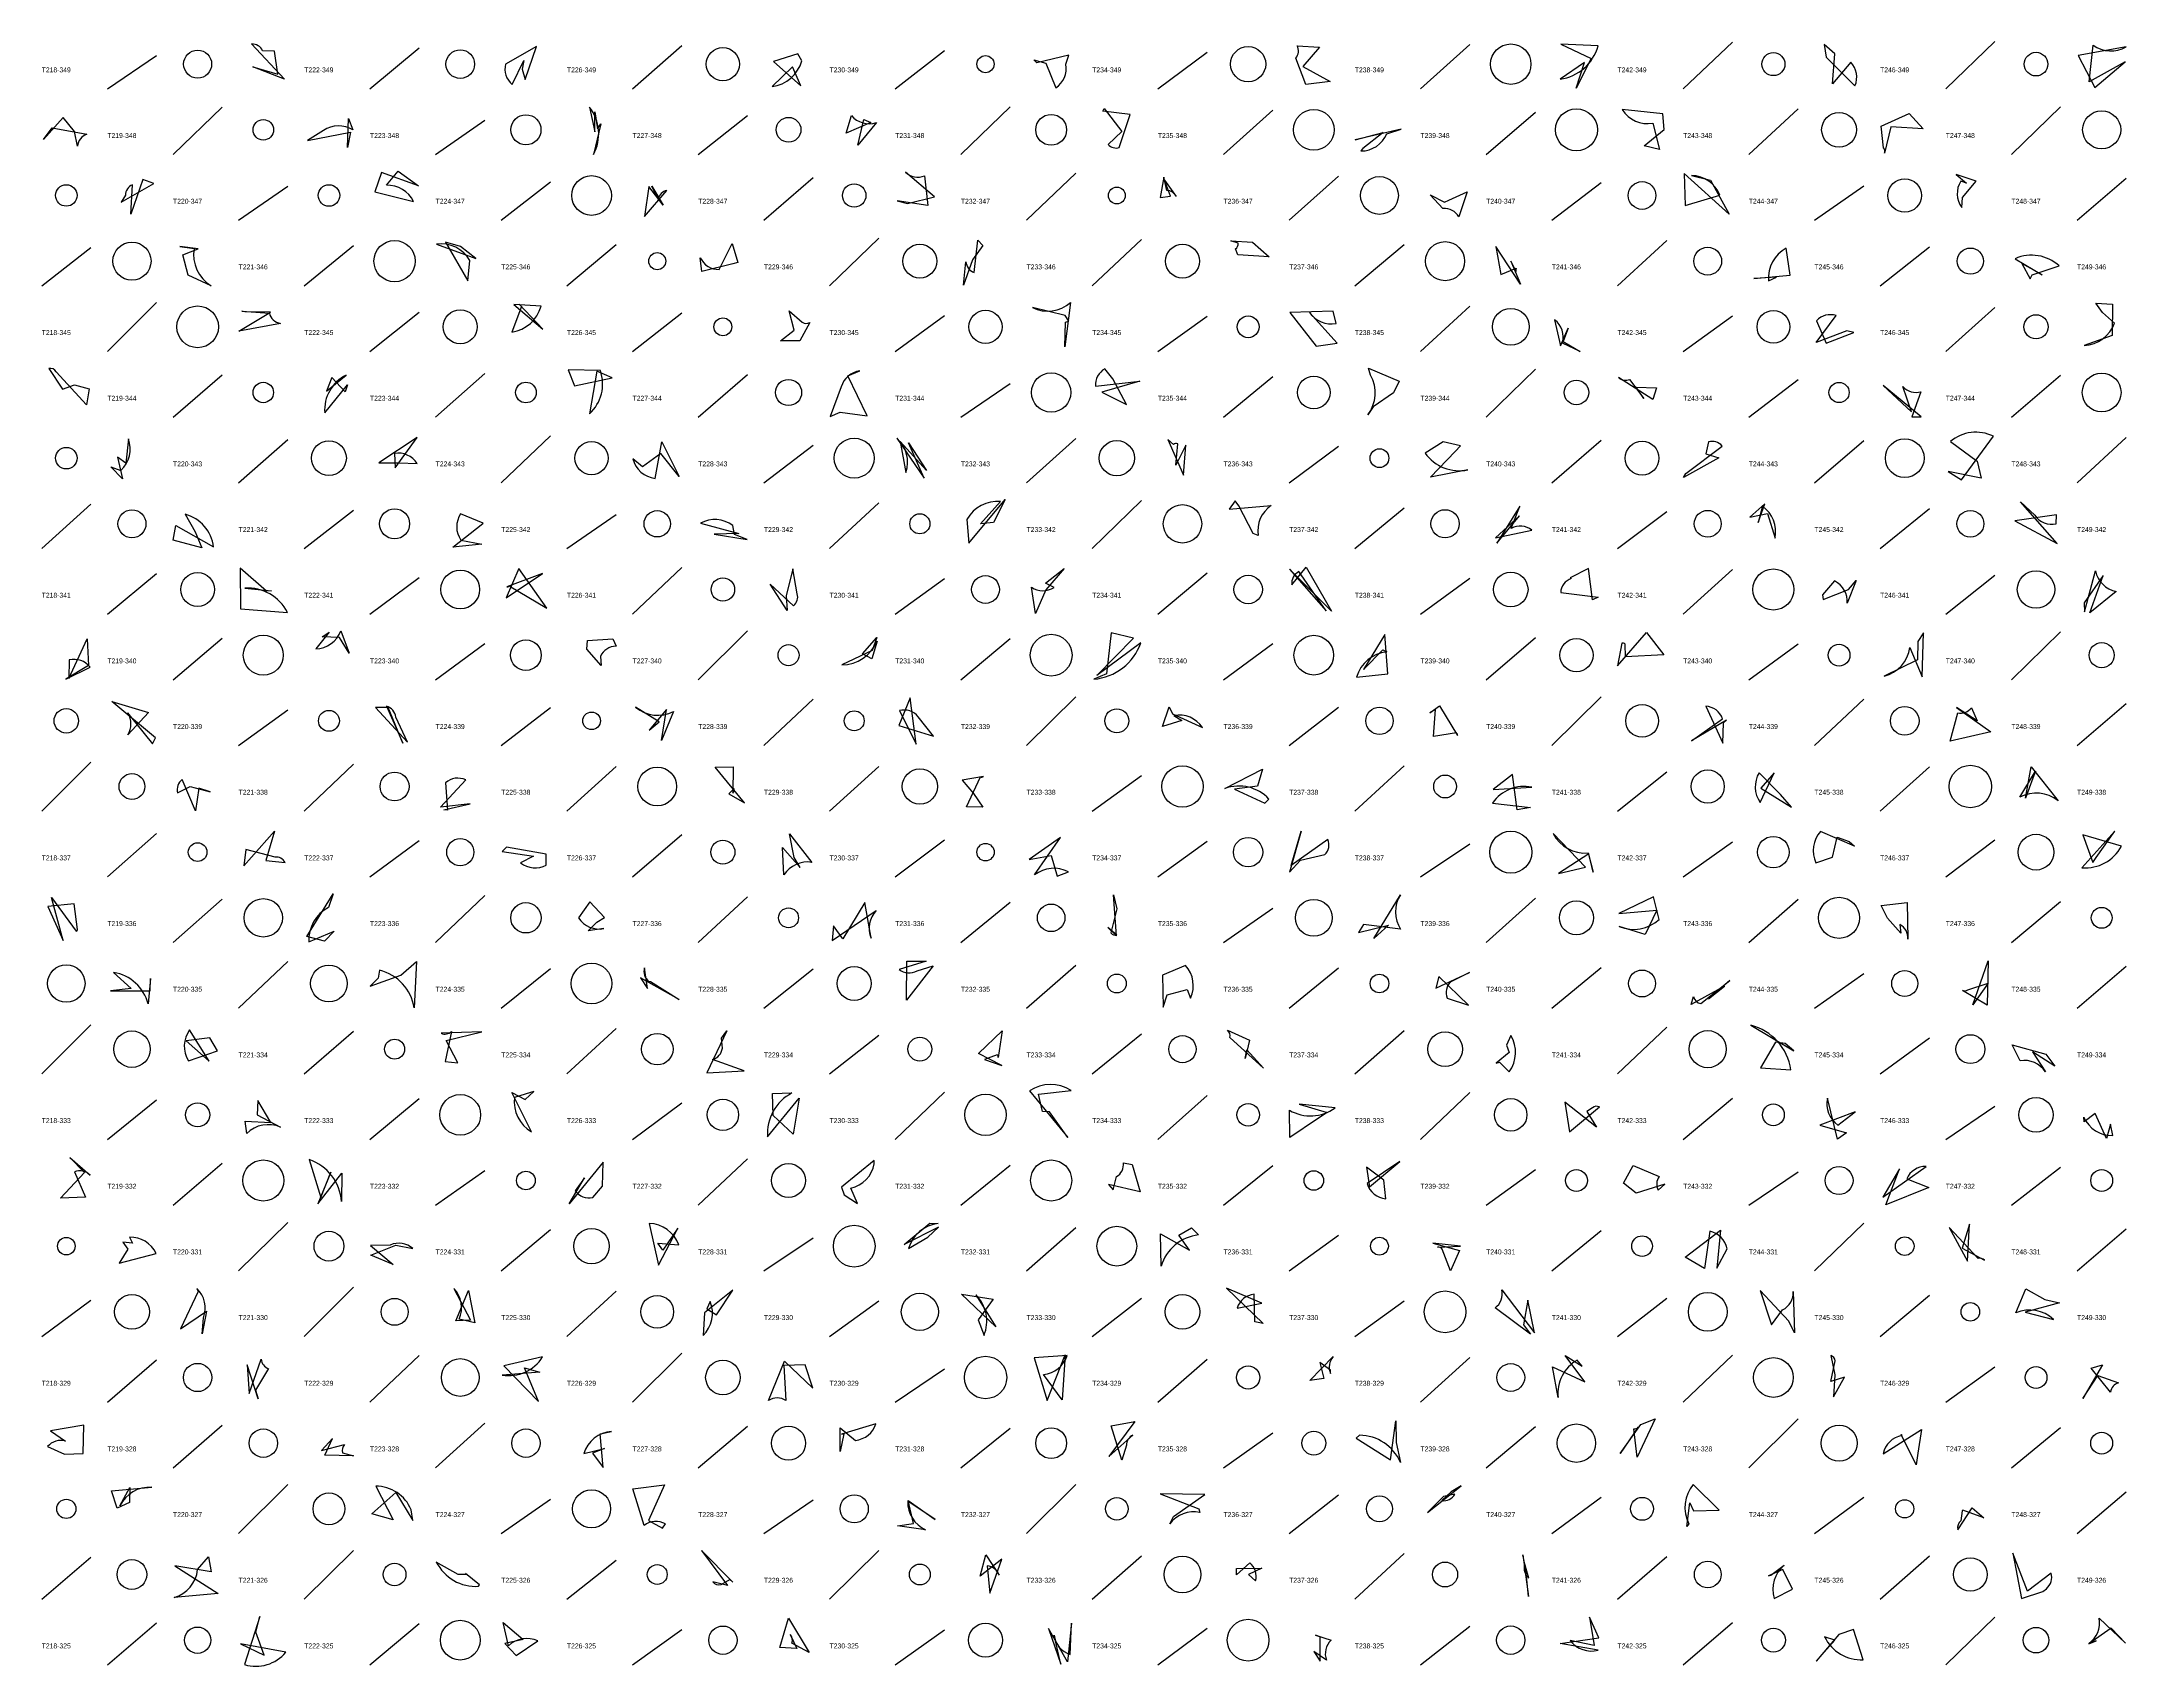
# Model space of a CAD drawing. Header units: millimetres. Extents: x -1 to 9990, y 0 to 15990.
# Drawn here: x 8720 to 9990, y 12999 to 13989 of the extents above; entities that cross this region are included whole.
import ezdxf

# ---------------------------------------------------------------- set-up
doc = ezdxf.new("R2010")
doc.units = ezdxf.units.MM
doc.layers.add('TEXT', color=3, linetype='Continuous')
doc.layers.add('WALL', color=1, linetype='Continuous')

msp = doc.modelspace()

# ---------------------------------------------------------------- linework, layer by layer
for points in [[(8863.9, 13968.8), (8861.8, 13983), (8854.6, 13983.2, 0.3), (8847.9, 13987.3), (8867.9, 13965.9), (8848.7, 13973.3)], [(9014.5, 13965.7), (9021.5, 13985.7), (9002.6, 13975, 0.3), (9006.7, 13962.7), (9013.8, 13977.3), (9012.8, 13971.9)], [(9505, 13964.5), (9490.2, 13962.7), (9484.1, 13978.7, 0.3), (9484.9, 13986.2), (9498.5, 13985.3), (9488.3, 13973.6)], [(9654.9, 13960.3), (9659.9, 13976), (9645, 13965.8, 0.3), (9668.2, 13986.1), (9645.5, 13987.2), (9664, 13978.5)], [(9805.9, 13987), (9807.1, 13979.2), (9824.7, 13961.8, 0.3), (9822.1, 13976.2), (9811, 13963.1), (9812.5, 13981.3)], [(9989.3, 13976.5), (9967.3, 13964.3), (9969.8, 13986.6, 0.3), (9989.9, 13985.5), (9960.6, 13980.3), (9970.8, 13960.7)], [(9182.4, 13961.7), (9177.4, 13973.4), (9165, 13961.3, 0.3), (9183.1, 13977.1), (9180.7, 13981.2), (9165.8, 13976.6)], [(9324.4, 13977.7), (9331.8, 13975.6), (9337.8, 13960.6, 0.3), (9344, 13974.9), (9345.8, 13980.5), (9326.3, 13975.8)], [(9058.6, 13935.7), (9060.7, 13938.6), (9056.1, 13920, 0.3), (9053.8, 13948.7), (9057, 13933.7), (9057, 13945.9)], [(9367.2, 13948), (9378.1, 13933.9), (9369.7, 13926.1, 0.3), (9376.5, 13924.2), (9383.2, 13944.4), (9366.4, 13946.4)], [(9708.4, 13935.1), (9707.7, 13944.8), (9682.9, 13947.3, 0.3), (9701.5, 13939), (9705.6, 13923.1), (9696.2, 13925.2)], [(9866.3, 13935.7), (9846.6, 13936.8), (9842.7, 13920.8, 0.3), (9842.1, 13924), (9840.7, 13937.2), (9857.7, 13945)], [(8721.1, 13929.2), (8726.4, 13936.3), (8747.5, 13932.3, 0.3), (8741.8, 13925.1), (8739.9, 13933.9), (8733, 13942.5)], [(8906.4, 13924.3), (8907, 13941.9), (8909.6, 13934.9, 0.3), (8891.7, 13934.6), (8882, 13928.4), (8908.2, 13933.6)], [(9225.1, 13939.5), (9210.2, 13932.9), (9213.3, 13943.7, 0.3), (9228.5, 13939.4), (9217.3, 13925.6), (9220.9, 13941.3)], [(9537.3, 13933.3), (9524.9, 13923.7), (9523.7, 13922.1, 0.3), (9539.5, 13932.5), (9548.2, 13935.3), (9520.3, 13929)], [(8927, 13908.9), (8922.9, 13897.2), (8946.5, 13891.3, 0.3), (8930, 13901.2), (8937.1, 13909.8), (8949.5, 13900.9)], [(9247.4, 13890.1), (9263.9, 13894.2), (9246.2, 13909.3, 0.3), (9257.9, 13907), (9259.9, 13888.8), (9241.1, 13891.8)], [(9720.6, 13908.4), (9721.2, 13889), (9742.4, 13895.2, 0.3), (9725.2, 13907.2), (9736.6, 13904.4), (9748, 13883.6)], [(9886.4, 13907.8), (9892.7, 13902.5), (9889.1, 13903.7, 0.3), (9889.7, 13887.7), (9890.3, 13893.8), (9898.5, 13903.7)], [(8781.6, 13904.7), (8774.3, 13883.6), (8775.3, 13901.5, 0.3), (8771, 13895.2), (8768.5, 13890.9), (8788.4, 13902.3)], [(9089.9, 13900.5), (9087.2, 13882.3), (9100.8, 13898.1, 0.3), (9095.6, 13892.8), (9091.7, 13900.7), (9098.7, 13889.2)], [(9407.6, 13894.5), (9404.1, 13904.4), (9411.2, 13894.3, 0.3), (9405.4, 13898), (9403.7, 13906.2), (9401.5, 13893.7)], [(9577.2, 13892.2), (9588.5, 13897.3), (9583.4, 13882, 0.3), (9573.7, 13887), (9565.8, 13895.3), (9574.7, 13891)], [(8815.3, 13862.5), (8804.2, 13864), (8812.8, 13862.7, 0.3), (8823.2, 13840), (8809.3, 13846.5), (8806, 13858.8)], [(8966, 13866.5), (8979.6, 13843.1), (8980.9, 13855.4, 0.3), (8960.6, 13865.4), (8984.5, 13856.7), (8975.1, 13864)], [(9141.1, 13853.4), (9122.1, 13848.6), (9121.2, 13857.1, 0.3), (9132.8, 13850), (9140.7, 13865.7), (9144.1, 13854.2)], [(9287.1, 13855.8), (9281.6, 13840.3), (9283.1, 13854.6, 0.3), (9288.1, 13848.1), (9290.4, 13867.7), (9293.4, 13864.6)], [(9467.9, 13857.6), (9448.8, 13858.8), (9447.3, 13862.5, 0.3), (9448.9, 13865.9), (9444.4, 13867.4), (9457.6, 13866.5)], [(9605.8, 13864), (9609, 13846.8), (9618.3, 13850.7, 0.3), (9618.3, 13848.7), (9615.1, 13854.9), (9620.9, 13840.9)], [(9763, 13844.4), (9785.2, 13846.5), (9782.8, 13862.9, 0.3), (9772.1, 13843.1), (9776.8, 13845.3), (9766.9, 13844.6)], [(9931.4, 13844.2), (9932.7, 13846.6), (9949, 13852.1, 0.3), (9922.3, 13856.5), (9938.8, 13846.6), (9926.3, 13853.5)], [(8843.7, 13824.1), (8841.9, 13824.6), (8858.7, 13823.3, 0.3), (8865.4, 13817.1), (8840.1, 13812.3), (8859.3, 13823.9)], [(9010.8, 13828.8), (9012.4, 13827.4), (9006.5, 13811.8, 0.3), (9024.2, 13827.5), (9007.7, 13828.6), (9025.3, 13813.6)], [(9178.5, 13813), (9175.4, 13824.7), (9183.4, 13817.9, 0.3), (9187.9, 13817.6), (9181.9, 13806.4), (9170.1, 13806.5)], [(9345.8, 13818.5), (9343.5, 13821.8), (9323.6, 13826.7, 0.3), (9346.8, 13829.8), (9343.3, 13802.8), (9343.7, 13817.9)], [(9496.4, 13803.3), (9509.3, 13805.1), (9492.4, 13823.8, 0.3), (9508.6, 13817.1), (9506.9, 13824.6), (9480.4, 13823.7)], [(9646.9, 13806), (9657.3, 13800), (9646.5, 13805.1, 0.3), (9641.7, 13819.3), (9645.2, 13803.5), (9650, 13814.2)], [(9819.7, 13812.6), (9801, 13805.5), (9813.3, 13821.8, 0.3), (9801.3, 13818.7), (9807.1, 13805), (9824.1, 13811.6)], [(9981.5, 13828.9), (9981.3, 13809.8), (9964.3, 13803.6, 0.3), (9982.9, 13817.3), (9975.5, 13823.7), (9971.4, 13829.5)], [(8748.9, 13777.3), (8747.3, 13767.4), (8728.9, 13787.6, 0.3), (8724.3, 13789.7), (8732.7, 13777.1), (8739.9, 13779.6)], [(8896.8, 13784.2), (8893.5, 13775.9), (8905.4, 13785.6, 0.3), (8892.4, 13762.6), (8906.4, 13779.6), (8904.8, 13775.5)], [(9067.6, 13784), (9058.2, 13788), (9053.7, 13762, 0.3), (9060.4, 13788.3), (9040.7, 13788.7), (9044.7, 13779.1)], [(9223, 13760.8), (9211.2, 13785.1), (9218.4, 13788.1, 0.3), (9207.1, 13778.4), (9200.3, 13760.4), (9206.5, 13763)], [(9380.9, 13767.7), (9372.6, 13783.3), (9367.7, 13789.4, 0.3), (9362.1, 13778.8), (9389, 13781.9), (9365.9, 13775.2)], [(9543.5, 13774.8), (9531.1, 13766.3), (9527.9, 13761.3, 0.3), (9529.6, 13785.6), (9528.4, 13789.8), (9547.1, 13781.8)], [(9703.7, 13777.8), (9701.6, 13770.7), (9680.6, 13784.1, 0.3), (9687.4, 13783), (9696.1, 13771.4), (9691.4, 13778.3)], [(9841.8, 13779.3), (9859.2, 13763.2), (9853.9, 13778.6, 0.3), (9864.9, 13775.5), (9859.3, 13760.2), (9865.1, 13760.2)], [(8769.2, 13722.4), (8762.2, 13729.7), (8768.3, 13727.5, 0.3), (8772.8, 13746.7), (8771.3, 13732), (8766.1, 13735.7)], [(8925.3, 13732.2), (8937.5, 13732.2), (8948.7, 13731.7, 0.3), (8934.9, 13737.9), (8935.3, 13729.2), (8948.7, 13747.6)], [(9097.2, 13737.9), (9086, 13729.8), (9080.1, 13734.6, 0.3), (9093.7, 13722.6), (9097.8, 13744.9), (9108.4, 13723.8)], [(9259, 13727.4), (9243.1, 13745.2), (9246.5, 13726.3, 0.3), (9241, 13747.1), (9257.7, 13722.9), (9248, 13744.4)], [(9417.1, 13743), (9411, 13730.7), (9412.1, 13743.8, 0.3), (9409.5, 13743.4), (9406, 13746.4), (9415.6, 13724.7)], [(9584.3, 13742.5), (9573.8, 13745), (9562.8, 13738.1, 0.3), (9588.9, 13727.9), (9566.1, 13723.5), (9581.1, 13739.1)], [(9720.2, 13723.2), (9721.7, 13725.7), (9743.7, 13742.4, 0.3), (9735.5, 13744.9), (9733.9, 13737.7), (9741.7, 13735.1)], [(9881.4, 13726.8), (9889.6, 13721.8), (9909, 13748.3, 0.3), (9882.8, 13745.1), (9899.1, 13733.1), (9901.6, 13722.8)], [(9299.9, 13695.9), (9292, 13694.9), (9304.2, 13708.5, 0.3), (9283.7, 13697.7), (9284.8, 13683.2), (9306.9, 13709.9)], [(9447, 13709.1), (9443.4, 13703.9), (9469.1, 13706.1, 0.3), (9461.2, 13687.9), (9458.1, 13689.1), (9449.3, 13705.9)], [(9620.4, 13699.8), (9605.6, 13686.5), (9627.9, 13691.1, 0.3), (9615.2, 13692.2), (9620.6, 13705.7), (9606.5, 13683.3)], [(9760.7, 13699), (9771.5, 13701.2), (9776, 13686.3, 0.3), (9768.3, 13705.7), (9765.8, 13695.8), (9769.7, 13707.1)], [(9947.8, 13683), (9925.5, 13708.3), (9934.2, 13700.2, 0.3), (9947.3, 13695), (9947.5, 13700.4), (9922, 13696.8)], [(8800.1, 13685.1), (8801.7, 13693.9), (8824.7, 13680.9, 0.3), (8807.4, 13700.9), (8813.4, 13690.2), (8817.5, 13680.4)], [(8988.8, 13695.2), (8989, 13695.3), (8975.2, 13701.1, 0.3), (8975.3, 13685.1), (8988.1, 13682.6), (8970.5, 13680.8)], [(9149.7, 13685.5), (9142.1, 13688.4), (9141.1, 13693.9, 0.3), (9121.3, 13695.3), (9144.8, 13689.2), (9129.7, 13688.7)], [(8840.9, 13667.9), (8841.2, 13643.3), (8869.7, 13641, 0.3), (8843.8, 13655.8), (8860.1, 13654.1), (8856.9, 13654)], [(9002.9, 13650), (9025.2, 13664.7), (9003.3, 13656.6, 0.3), (9004.7, 13657.2), (9027.8, 13643.7), (9010.7, 13667.8)], [(9174.2, 13642.3), (9163.8, 13658.3), (9178.1, 13645.1, 0.3), (9180.3, 13652.4), (9177.6, 13667.5), (9173.6, 13651.2)], [(9331.8, 13654.7), (9325.4, 13640.4), (9323, 13656.4, 0.3), (9336.8, 13656.2), (9331.6, 13658.9), (9342.9, 13667.7)], [(9480.1, 13667.4), (9502.6, 13641.9), (9485.8, 13665.9, 0.3), (9481.6, 13657.8), (9490.3, 13668.6), (9505.8, 13641.7)], [(9662.4, 13667.7), (9651.1, 13662.1), (9651.8, 13661.7, 0.3), (9645.4, 13653.1), (9668.3, 13650.4), (9664.8, 13648.8)], [(9964.4, 13646.8), (9964.5, 13641.3), (9971.2, 13666.3, 0.3), (9983.8, 13653.8), (9967.8, 13640.8), (9975.9, 13663.5)], [(9820.8, 13654.9), (9825.4, 13660.4), (9820, 13646.6, 0.3), (9812.3, 13660.2), (9804.9, 13651.7), (9805.4, 13648.9)], [(8890.9, 13626.2), (8895.1, 13629.1), (8887, 13618.8, 0.3), (8902.3, 13629.8), (8907.4, 13616.2), (8901.4, 13625.8)], [(9371.5, 13628.6), (9368.8, 13603.6), (9360.9, 13600.4, 0.3), (9389.6, 13622.6), (9362.8, 13602.7), (9385.1, 13625.4)], [(9525.3, 13606.2), (9537, 13618.3), (9539.5, 13617, 0.3), (9521, 13601.6), (9540.1, 13603.6), (9538.3, 13627.6)], [(9708.2, 13615.2), (9684.9, 13614), (9684.6, 13621.7, 0.3), (9682.7, 13622.3), (9680, 13608.5), (9697.7, 13628.9)], [(9863, 13623.4), (9862.8, 13612.1), (9842.5, 13602.3, 0.3), (9858.2, 13619.6), (9865.7, 13601.8), (9866.4, 13628.7)], [(8748.5, 13608.8), (8734.7, 13600.3), (8749.5, 13607.6, 0.3), (8736.8, 13612.1), (8736.6, 13600.7), (8747.7, 13624.9)], [(9052.5, 13623.9), (9067.9, 13625), (9069.9, 13620.4, 0.3), (9060.4, 13614.2), (9060.9, 13608.8), (9052.1, 13618.6)], [(9228.8, 13625.8), (9226, 13617.9), (9207.5, 13609.1, 0.3), (9229, 13623.5), (9225.8, 13612.7), (9220.1, 13615.9)], [(8762.7, 13586.8), (8785, 13580), (8772.4, 13566.4, 0.3), (8772.3, 13579.8), (8787.5, 13560.9), (8789.4, 13564.7)], [(8923.3, 13583.2), (8942.9, 13562.1), (8935.8, 13577.2, 0.3), (8930, 13584), (8940, 13561.4), (8931.1, 13583.2)], [(9090, 13569.3), (9096.2, 13574.3), (9081.8, 13583.3, 0.3), (9105, 13580.7), (9097.6, 13563), (9100.6, 13581.8)], [(9242.2, 13572.2), (9263.4, 13565.6), (9254, 13577.4, 0.3), (9242.5, 13581.2), (9252.8, 13560.7), (9249.1, 13589)], [(9406.9, 13583.6), (9408.9, 13579.2), (9427.2, 13570.9, 0.3), (9409.8, 13578.2), (9414.7, 13575.2), (9402.9, 13571.5)], [(9565.6, 13579.9), (9571.5, 13584.1), (9582.5, 13566, 0.3), (9581.9, 13567.7), (9567.9, 13565.5), (9569.1, 13581.8)], [(9746.4, 13575.5), (9725.2, 13562.8), (9744, 13576.3, 0.3), (9733.8, 13583.9), (9744.1, 13561.4), (9744.6, 13573.8)], [(9907.5, 13568.3), (9882.7, 13562.6), (9887.3, 13579.9, 0.3), (9895.6, 13582.9), (9899.2, 13575), (9886.5, 13583.2)], [(8815.7, 13534), (8813.7, 13520.1), (8805.6, 13539.3, 0.3), (8802.8, 13531.1), (8810.4, 13535), (8822.6, 13531.7)], [(8981.1, 13524.5), (8962.9, 13522.4), (8978.3, 13539, 0.3), (8966.1, 13537.3), (8967.3, 13520.5), (8964.9, 13520.8)], [(9130.2, 13546.7), (9141.3, 13547), (9141, 13531, 0.3), (9141.8, 13533.7), (9138.6, 13530.6), (9148.1, 13525)], [(9293.4, 13522.4), (9283.4, 13522.7), (9291.9, 13540.9, 0.3), (9293.7, 13541.1), (9280.7, 13538.9), (9287.6, 13530.8)], [(9446.7, 13533.3), (9465.1, 13524.8), (9467.7, 13527.3, 0.3), (9440.9, 13533.8), (9463.7, 13545.6), (9460.7, 13535.1)], [(9616, 13542.3), (9604.3, 13533.2), (9627.8, 13534.6, 0.3), (9603.9, 13524.9), (9627, 13522.2), (9618.8, 13520.7)], [(9786, 13522.4), (9779.4, 13530.2), (9766.3, 13543.4, 0.3), (9767, 13525.3), (9775.4, 13543.3), (9767.3, 13533.9)], [(9928.6, 13527.9), (9932, 13546.9), (9948.5, 13526.3, 0.3), (9925.1, 13528.4), (9934.6, 13544.4), (9933, 13540.1)], [(8861.9, 13507.7), (8856.6, 13489.9), (8868.3, 13488.8, 0.3), (8862.3, 13492), (8844.4, 13496.7), (8843.1, 13486.6)], [(9178.4, 13491.7), (9175.5, 13506.1), (9189.2, 13488.8, 0.3), (9172.2, 13481.1), (9171.4, 13497.8), (9182.1, 13485.7)], [(9334.9, 13492.9), (9338.6, 13480.4), (9345.5, 13483, 0.3), (9324.9, 13481.1), (9340.6, 13504), (9321.6, 13490.5)], [(9480.2, 13482.8), (9486.8, 13490.2), (9501.8, 13493.5, 0.3), (9503.6, 13502.8), (9481.2, 13486.9), (9487.3, 13507.8)], [(9644.1, 13481.9), (9660.5, 13485.9), (9640.8, 13506.3, 0.3), (9662.2, 13494.5), (9665.2, 13482.8), (9662.5, 13494)], [(9821.1, 13501.5), (9824.5, 13498.7), (9803.6, 13507.5, 0.3), (9800.9, 13488.6), (9811, 13491.9), (9813.9, 13504.2)], [(9971.7, 13491.7), (9983.1, 13507.7), (9963, 13485.5, 0.3), (9987, 13498.6), (9963.5, 13505.6), (9969.7, 13488.8)], [(9000.5, 13495.5), (9019.7, 13492.5), (9011.7, 13488.5, 0.3), (9027.4, 13487.1), (9027.4, 13493.8), (9003.2, 13498.1)], [(8733.1, 13441.1), (8725.9, 13467.3), (8741.1, 13446.9, 0.3), (8741.8, 13447.9), (8739.7, 13463.5), (8723.8, 13461.9)], [(8881.6, 13443.6), (8897.5, 13469.7), (8894.8, 13461.3, 0.3), (8882.8, 13440.3), (8898.1, 13446.8), (8892.2, 13440.7)], [(9062.8, 13455.3), (9053.9, 13464.7), (9047.1, 13454.9, 0.3), (9062.5, 13448.4), (9053, 13447), (9058.2, 13452.3)], [(9202.4, 13450.1), (9201.6, 13441.2), (9228.4, 13459.4, 0.3), (9225.3, 13442.6), (9221.4, 13464.3), (9208, 13442.3)], [(9373, 13469.1), (9375.1, 13460.4), (9371.4, 13445.9, 0.3), (9375, 13444.4), (9369.6, 13449.1), (9374.8, 13444)], [(9540.5, 13450.5), (9531.6, 13442.4), (9547.8, 13469, 0.3), (9547.9, 13448), (9525.2, 13451), (9522.3, 13446.1)], [(9703.9, 13459.7), (9696.8, 13444.8), (9681.1, 13449.8, 0.3), (9705.4, 13454), (9701.9, 13467.8), (9680.9, 13457.6)], [(9840.6, 13462.5), (9856.4, 13464.4), (9856.9, 13442.1, 0.3), (9852.1, 13450.9), (9852.7, 13445.6), (9844.5, 13454.8)], [(8938.8, 13420.1), (8948.4, 13428.3), (8946.9, 13400.2, 0.3), (8925.9, 13423.1), (8924.9, 13418.2), (8920.2, 13413.3)], [(9084.8, 13418.5), (9089.1, 13411.9), (9087.2, 13424.5, 0.3), (9089.9, 13416.3), (9090.8, 13416.3), (9108.4, 13405.3)], [(9247, 13428.7), (9258.9, 13428.5), (9242.3, 13423.5, 0.3), (9253.3, 13422.8), (9263.2, 13425.8), (9246.9, 13404.9)], [(9405.6, 13408.1), (9417.9, 13411.4), (9419.9, 13406.1, 0.3), (9416.9, 13426), (9402.9, 13420.1), (9403.3, 13400.6)], [(9905.8, 13428.8), (9905.2, 13401.7), (9890.2, 13410.8, 0.3), (9893.5, 13411.1), (9905.9, 13415.3), (9896.5, 13402.1)], [(8786, 13410.5), (8786.2, 13418.1), (8784.8, 13402.6, 0.3), (8763.8, 13421.7), (8774.6, 13412), (8762, 13410.5)], [(9569.3, 13412.1), (9589.9, 13421.6), (9578.4, 13416.1, 0.3), (9576.2, 13406.1), (9589.3, 13401.7), (9571.1, 13419.2)], [(9745.3, 13413.3), (9725, 13402.2), (9726.3, 13407, 0.3), (9730.7, 13402.8), (9748.4, 13416.9), (9735.4, 13405.7)], [(8808, 13380.1), (8822, 13367.7), (8810.1, 13386.8, 0.3), (8809.4, 13367.8), (8827.1, 13373.9), (8822.5, 13381.9)], [(9125.3, 13360.6), (9147.9, 13361.9), (9128.7, 13368.7, 0.3), (9134.7, 13375.6), (9134.2, 13381.7), (9137.4, 13386.2)], [(9290.8, 13372.4), (9305.2, 13386.1), (9302.7, 13370, 0.3), (9302.1, 13371.5), (9294.3, 13368.7), (9304.9, 13365)], [(9454.3, 13374.6), (9464.3, 13363.4), (9443.9, 13382.1, 0.3), (9442.5, 13386.5), (9455.9, 13380.5), (9453.2, 13369.4)], [(9776.3, 13379.2), (9767.1, 13363.7), (9785.6, 13362.5, 0.3), (9761.3, 13389.6), (9787.5, 13374), (9782.2, 13378.5)], [(8966.5, 13380.3), (8988.2, 13385.5), (8963.3, 13384.7, 0.3), (8969.6, 13385.7), (8965.8, 13367.4), (8973.5, 13366.7)], [(9606.1, 13366.5), (9608.2, 13367.1), (9614.1, 13361.1, 0.3), (9615, 13383.4), (9612.3, 13377.4), (9614, 13372.9)], [(9946.5, 13364.6), (9932.9, 13373.3), (9940.7, 13361.2, 0.3), (9925.4, 13367.9), (9920.5, 13377.7), (9940.9, 13372)], [(9019.9, 13349.3), (9017.8, 13348.7), (9008, 13345.6, 0.3), (9018.4, 13324.6), (9006.4, 13348.6), (9014.6, 13344.4)], [(9165.7, 13334.6), (9165.2, 13348), (9177.1, 13348.3, 0.3), (9162.2, 13321.6), (9181.4, 13345.1), (9177.9, 13323.3)], [(9329.8, 13337), (9327.3, 13347.5), (9347.1, 13349.8, 0.3), (9321.8, 13349.6), (9345.1, 13321.1), (9334, 13336.9)], [(8851.7, 13343.7), (8851.2, 13334.9), (8865.5, 13327.5, 0.3), (8844.9, 13323.7), (8843.9, 13331.2), (8859.5, 13330.3)], [(9497.3, 13332.6), (9480.3, 13321.1), (9480.2, 13337.8, 0.3), (9508, 13339.3), (9486, 13341.5), (9503.2, 13336.4)], [(9647.9, 13342.7), (9650.8, 13324.7), (9669, 13339.8, 0.3), (9664.8, 13339.3), (9661.3, 13337.1), (9667.3, 13327.5)], [(9819.5, 13324), (9814, 13320.2), (9807.9, 13345.1, 0.3), (9814.3, 13328.8), (9824.8, 13336.8), (9803.2, 13328.8)], [(9971.1, 13335.8), (9964.3, 13330.7), (9964.1, 13333.5, 0.3), (9981.7, 13322.4), (9980.3, 13329.3), (9977.9, 13320.6)], [(8746, 13299.9), (8737.2, 13309), (8749.5, 13298.3, 0.3), (8740, 13300.3), (8746.6, 13284.9), (8731.5, 13284.3)], [(8888.3, 13280.7), (8902.8, 13299.5), (8902.7, 13282.2, 0.3), (8883, 13307.7), (8890, 13284.6), (8896.2, 13300.1)], [(9041.3, 13280.8), (9050.6, 13296.7), (9045, 13288.8, 0.3), (9055.7, 13284.6), (9061.7, 13291.6), (9062.1, 13306.1)], [(9208.9, 13286.2), (9217, 13280.9), (9213, 13290.3, 0.3), (9227.2, 13305.1), (9227.2, 13307.1), (9207.2, 13291)], [(9369.9, 13292.6), (9372.8, 13289.4), (9374.8, 13297.4, 0.3), (9379, 13305.8), (9384.4, 13304.8), (9389.3, 13288.1)], [(9529, 13291.2), (9547.4, 13306.6), (9527.5, 13293.1, 0.3), (9538.8, 13283.8), (9537.6, 13295.3), (9527.1, 13303.1)], [(9683.6, 13293.4), (9689.5, 13304.1), (9705.5, 13297.4, 0.3), (9704.8, 13289.1), (9708.8, 13292.7), (9691.3, 13287.2)], [(9851.9, 13302.2), (9841.6, 13284.9), (9868, 13303.6, 0.3), (9856.2, 13296), (9869.7, 13290.7), (9843.4, 13280.2)], [(8772.4, 13253.2), (8767.1, 13244.6), (8789.8, 13250.6, 0.3), (8773.5, 13260.4), (8775.4, 13256.9), (8769.5, 13257.4)], [(9098.4, 13252.6), (9095.3, 13256.8), (9108.1, 13255.8, 0.3), (9090.1, 13268.9), (9095.8, 13243.4), (9107.5, 13266)], [(9245.4, 13256.1), (9261, 13269.1), (9266.2, 13268.9, 0.3), (9248.1, 13253.6), (9259.9, 13260.4), (9266.3, 13266.6)], [(9412.7, 13261.7), (9420.4, 13266.1), (9424.8, 13261.9, 0.3), (9402, 13242.8), (9401.6, 13262.6), (9419.2, 13252.5)], [(9742.7, 13264.8), (9740.5, 13241.6), (9746.8, 13253.4, 0.3), (9736.2, 13264.1), (9733, 13241.4), (9721.2, 13248.4)], [(9894.5, 13268.4), (9889.9, 13253.7), (9903.6, 13246.5, 0.3), (9899.8, 13247.5), (9882.1, 13266.3), (9893.3, 13245.8)], [(8920.5, 13249.6), (8935.8, 13255.7), (8946.1, 13253.5, 0.3), (8932.3, 13255.7), (8920.4, 13255.4), (8934.2, 13243.8)], [(9583.8, 13252.4), (9578.3, 13240), (9573.3, 13253.2, 0.3), (9570.3, 13254.3), (9584.4, 13255.1), (9567.6, 13256.9)], [(8820.4, 13215.4), (8817.8, 13201.5), (8818.5, 13211.4, 0.3), (8814.6, 13229.3), (8815.4, 13227.3), (8804.5, 13204.7)], [(8980, 13227.9), (8983.9, 13208.3), (8974.4, 13210.5, 0.3), (8971, 13229.3), (8981.2, 13210), (8972.4, 13209.6)], [(9141, 13228.1), (9123.9, 13214.3), (9122.9, 13200.5, 0.3), (9127.3, 13221.3), (9125.2, 13216.9), (9131.2, 13213.1)], [(9299.6, 13222.8), (9290.6, 13210.2), (9294.1, 13200.5, 0.3), (9289.1, 13225.4), (9301.3, 13205.9), (9280.4, 13225.8)], [(9464.2, 13207.8), (9459.1, 13209), (9458.7, 13225.7, 0.3), (9448.3, 13217.3), (9463.4, 13220.2), (9441.8, 13229.4)], [(9622.7, 13207), (9627.1, 13201.3), (9605.4, 13217.4, 0.3), (9609.6, 13228.3), (9629.4, 13202.2), (9625.4, 13222.2)], [(9766.9, 13228), (9773.9, 13207.1), (9780.6, 13216.2, 0.3), (9787.1, 13227.4), (9787.8, 13202.3), (9784.4, 13209.4)], [(9949.4, 13220.4), (9928.4, 13214.8), (9945.7, 13210.4, 0.3), (9922.7, 13214.3), (9928.8, 13229.1), (9940.4, 13222.5)], [(8845.2, 13182.7), (8846.5, 13165.2), (8853.7, 13186.2, 0.3), (8858.2, 13180.4), (8850.3, 13167.3), (8851.8, 13162.1)], [(9014.1, 13180.8), (9023.5, 13178.3), (9000.6, 13176.5, 0.3), (9025.2, 13187.5), (9001.6, 13182.1), (9022.6, 13160.4)], [(9185.2, 13182.8), (9172.1, 13182.4), (9173.4, 13161, 0.3), (9162.8, 13161), (9172.6, 13185), (9189.8, 13168.6)], [(9343.6, 13188.8), (9341.7, 13161.3), (9330.3, 13176.9, 0.3), (9344.8, 13188.5), (9324.6, 13187), (9332.5, 13160.9)], [(9501.1, 13174.3), (9492.5, 13173.2), (9506.9, 13187.7, 0.3), (9505.2, 13177.5), (9505.2, 13179.4), (9498.7, 13184.1)], [(9648.1, 13188.5), (9658.5, 13182), (9655.5, 13185.6, 0.3), (9643.9, 13162.8), (9640.5, 13181.4), (9660.2, 13172.4)], [(9818.3, 13175.2), (9809.9, 13172.6), (9812.7, 13185.1, 0.3), (9810, 13188.3), (9812.4, 13176.6), (9811.7, 13163.3)], [(9963.6, 13162.2), (9972.6, 13176.2), (9985.2, 13171.8, 0.3), (9980.4, 13166.1), (9968.5, 13180.6), (9975.4, 13182.7)], [(8745.6, 13145.9), (8725.4, 13142.6), (8734.5, 13136.3, 0.3), (8723.6, 13132.9), (8733.9, 13128.4), (8745.2, 13128.7)], [(9206.4, 13130), (9206.5, 13144.3), (9215.8, 13136.7, 0.3), (9228.2, 13146.8), (9207.3, 13140.4), (9208.7, 13140.7)], [(9386, 13148.1), (9370.2, 13126.9), (9384.7, 13139.9, 0.3), (9380.9, 13133.7), (9378.1, 13124.6), (9371.5, 13145.6)], [(9545, 13148.7), (9545.1, 13135.4), (9547.8, 13123.2, 0.3), (9522.8, 13139.8), (9520.8, 13138.1), (9541.7, 13124.8)], [(9702.9, 13149.9), (9692, 13126.5), (9690, 13143.8, 0.3), (9692.7, 13144.7), (9681.6, 13128.7), (9694.3, 13146.4)], [(8897.2, 13137.8), (8890.5, 13130.6), (8904.5, 13134.1, 0.3), (8903.3, 13129.2), (8909.9, 13127.3), (8892.4, 13127.6)], [(9062, 13120.2), (9060.3, 13140.7), (9067.2, 13142.2, 0.3), (9050.2, 13128.7), (9062.8, 13131.8), (9055.6, 13129)], [(9862, 13121.9), (9852.8, 13140.3), (9853.2, 13139.7, 0.3), (9841.8, 13128.6), (9865.3, 13143.3), (9862.9, 13129)], [(8766, 13095.5), (8762.6, 13106), (8787, 13108.1, 0.3), (8767.6, 13096.9), (8773.6, 13107.9), (8773.5, 13098.8)], [(8935.7, 13104.9), (8946.2, 13087.9), (8945.1, 13094.4, 0.3), (8923.5, 13108.9), (8934.1, 13088.4), (8921.1, 13091.9)], [(9089.7, 13087.8), (9098.3, 13083.2), (9100.1, 13085.8, 0.3), (9087, 13084.9), (9080.1, 13107.1), (9099.4, 13109.7)], [(9584.8, 13109.1), (9578.6, 13105.4), (9573, 13100, 0.3), (9580.9, 13103.9), (9574, 13102.5), (9564.3, 13092.7)], [(9726.4, 13093.7), (9742, 13094.1), (9726.2, 13109.9, 0.3), (9723.5, 13085.9), (9722.2, 13084.3), (9724, 13098.7)], [(9247.9, 13100.1), (9264.4, 13088.6), (9247.6, 13099.7, 0.3), (9258.5, 13082.2), (9241.4, 13084.6), (9251.2, 13086.1)], [(9401.4, 13104.2), (9424.9, 13095.1), (9425.6, 13092.8, 0.3), (9407.3, 13085.8), (9409.6, 13090.3), (9428.6, 13103.8)], [(9890.5, 13094.1), (9890, 13093.8), (9889.2, 13087.7, 0.3), (9887.4, 13082.3), (9896, 13095.7), (9903.1, 13089.6)], [(9122, 13069.6), (9137.8, 13048.3), (9128.8, 13050.5, 0.3), (9134, 13048.9), (9139.2, 13052), (9141.1, 13050.3)], [(8801.1, 13060.2), (8827.5, 13043.5), (8800.7, 13040.9, 0.3), (8815, 13058), (8821.7, 13065.7), (8823.2, 13056.6)], [(8978.6, 13055.1), (8973.8, 13055.1), (8960.4, 13062.6, 0.3), (8986.2, 13047.8), (8986.7, 13048.7), (8978.1, 13055.6)], [(9291.8, 13054), (9295.2, 13066.9), (9303.3, 13054.5, 0.3), (9296.1, 13060.2), (9297.7, 13043.7), (9304.9, 13064.3)], [(9463.4, 13058.8), (9455.3, 13055.1), (9459.5, 13051.1, 0.3), (9456, 13062.1), (9447.9, 13054.9), (9447.9, 13058.6)], [(9625.9, 13041.7), (9623.9, 13060.1), (9623.5, 13061, 0.3), (9626, 13052.7), (9623.5, 13061.2), (9622.3, 13066.9)], [(9772, 13054.1), (9773.5, 13054.5), (9781.5, 13060.7, 0.3), (9775.4, 13040.4), (9786.7, 13046), (9780.8, 13058)], [(9926.1, 13040.4), (9939.1, 13044.7), (9941.3, 13046.3, 0.3), (9944.2, 13055.9), (9929.8, 13044.8), (9920.8, 13068)], [(8850.5, 13019.9), (8852.8, 13029.5), (8843.6, 13000.1, 0.3), (8868.7, 13007.6), (8841.2, 13012.7), (8855.6, 13005.8)], [(9002.1, 13013), (9009, 13005.6), (9022.3, 13014.6, 0.3), (9004.4, 13011.6), (9001.1, 13025.8), (9013.4, 13015.5)], [(9174.9, 13028.4), (9187.6, 13007.5), (9177, 13013.2, 0.3), (9175.9, 13018.5), (9180.1, 13010), (9169.7, 13010.5)], [(9333.3, 13022.2), (9340.9, 13000.4), (9336.8, 13018, 0.3), (9346.6, 13006.3), (9347.4, 13025.4), (9345, 13001.9)], [(9498.8, 13017), (9496.1, 13018.1), (9505.6, 13015.1, 0.3), (9502.7, 13002.8), (9495.1, 13008.1), (9498.8, 13002.3)], [(9662.9, 13029), (9665.9, 13011.8), (9651.1, 13014.7, 0.3), (9668.3, 13008.9), (9645, 13013), (9668.7, 13016.5)], [(9801.1, 13002.2), (9812.5, 13015), (9806.2, 13017, 0.3), (9829.7, 13003.1), (9823.9, 13021.6), (9814.9, 13018.4)], [(9967.1, 13012.8), (9971.6, 13014.5), (9967.1, 13012.9, 0.3), (9973.4, 13028.4), (9989.5, 13013.2), (9980.8, 13022.3)]]:
    msp.add_lwpolyline(points, format="xyb", close=True)
for centre, radius in [((8815, 13975), 8.54), ((8975, 13975), 8.71), ((9135, 13975), 10.1), ((9455, 13975), 10.7), ((9615, 13975), 12.3), ((9295, 13975), 5.25), ((9775, 13975), 7.01), ((9935, 13975), 7.2), ((9495, 13935), 12.4), ((9655, 13935), 12.8), ((9815, 13935), 10.6), ((9975, 13935), 11.6), ((8855, 13935), 6.26), ((9015, 13935), 9.19), ((9175, 13935), 7.57), ((9335, 13935), 9.4), ((9055, 13895), 12.1), ((8735, 13895), 6.53), ((8895, 13895), 6.54), ((9215, 13895), 7.14), ((9375, 13895), 5.11), ((9535, 13895), 11.5), ((9695, 13895), 8.44), ((9855, 13895), 10.2), ((8775, 13855), 11.6), ((8935, 13855), 12.6), ((9095, 13855), 5.2), ((9255, 13855), 10.3), ((9415, 13855), 10.3), ((9575, 13855), 11.9), ((9735, 13855), 8.47), ((9895, 13855), 7.98), ((8815, 13815), 12.7), ((8975, 13815), 10.4), ((9135, 13815), 5.45), ((9295, 13815), 10.1), ((9455, 13815), 6.63), ((9615, 13815), 11.2), ((9775, 13815), 9.99), ((9935, 13815), 7.35), ((8855, 13775), 6.21), ((9015, 13775), 6.3), ((9175, 13775), 7.97), ((9335, 13775), 12), ((9495, 13775), 9.93), ((9655, 13775), 7.46), ((9815, 13775), 6.14), ((9975, 13775), 11.8), ((8735, 13735), 6.56), ((8895, 13735), 10.6), ((9055, 13735), 10.1), ((9215, 13735), 12.2), ((9375, 13735), 10.7), ((9695, 13735), 10.3), ((9855, 13735), 11.8), ((9535, 13735), 5.72), ((8775, 13695), 8.53), ((8935, 13695), 9.16), ((9415, 13695), 11.7), ((9575, 13695), 8.6), ((9095, 13695), 8.02), ((9255, 13695), 6.12), ((9735, 13695), 8.19), ((9895, 13695), 8.18), ((8815, 13655), 10.3), ((8975, 13655), 11.8), ((9615, 13655), 10.5), ((9775, 13655), 12.5), ((9935, 13655), 11.4), ((9135, 13655), 7.13), ((9295, 13655), 8.47), ((9455, 13655), 8.67), ((8855, 13615), 12.2), ((9335, 13615), 12.7), ((9495, 13615), 12.1), ((9015, 13615), 9.35), ((9175, 13615), 6.41), ((9655, 13615), 10.1), ((9815, 13615), 6.64), ((9975, 13615), 7.64), ((8735, 13575), 7.46), ((8895, 13575), 6.36), ((9055, 13575), 5.37), ((9215, 13575), 6.06), ((9375, 13575), 7.32), ((9535, 13575), 8.36), ((9695, 13575), 10), ((9855, 13575), 8.71), ((8775, 13535), 7.87), ((8935, 13535), 8.79), ((9095, 13535), 11.8), ((9255, 13535), 10.7), ((9415, 13535), 12.6), ((9575, 13535), 6.97), ((9735, 13535), 10.1), ((9895, 13535), 12.9), ((8815, 13495), 5.7), ((8975, 13495), 8.27), ((9135, 13495), 7.34), ((9295, 13495), 5.29), ((9455, 13495), 8.94), ((9615, 13495), 12.8), ((9775, 13495), 9.62), ((9935, 13495), 10.9), ((8855, 13455), 11.7), ((9015, 13455), 9.24), ((9335, 13455), 8.41), ((9495, 13455), 11.2), ((9655, 13455), 10.4), ((9815, 13455), 12.5), ((9175, 13455), 6.04), ((9975, 13455), 6.35), ((8735, 13415), 11.4), ((8895, 13415), 11.2), ((9055, 13415), 12.4), ((9215, 13415), 10.3), ((9375, 13415), 5.76), ((9535, 13415), 5.67), ((9695, 13415), 8.2), ((9855, 13415), 7.91), ((8775, 13375), 11.1), ((9735, 13375), 11.3), ((8935, 13375), 6.09), ((9095, 13375), 9.62), ((9255, 13375), 7.28), ((9415, 13375), 8.26), ((9575, 13375), 10.6), ((9895, 13375), 8.81), ((8815, 13335), 7.35), ((8975, 13335), 12.4), ((9135, 13335), 9.57), ((9295, 13335), 12.6), ((9455, 13335), 6.89), ((9615, 13335), 9.88), ((9775, 13335), 6.64), ((9935, 13335), 10.5), ((8855, 13295), 12.5), ((9015, 13295), 5.69), ((9175, 13295), 10.3), ((9335, 13295), 12.5), ((9495, 13295), 5.96), ((9655, 13295), 6.65), ((9815, 13295), 8.5), ((9975, 13295), 6.63), ((8735, 13255), 5.35), ((8895, 13255), 9.1), ((9055, 13255), 10.8), ((9215, 13255), 12.7), ((9375, 13255), 12.1), ((9535, 13255), 5.42), ((9695, 13255), 6.28), ((9855, 13255), 5.69), ((8775, 13215), 10.6), ((8935, 13215), 8.22), ((9095, 13215), 10), ((9255, 13215), 11.3), ((9415, 13215), 10.6), ((9575, 13215), 12.7), ((9735, 13215), 11.8), ((9895, 13215), 5.64), ((8815, 13175), 8.61), ((8975, 13175), 11.5), ((9135, 13175), 10.5), ((9295, 13175), 12.9), ((9615, 13175), 8.47), ((9775, 13175), 12.1), ((9455, 13175), 7.05), ((9935, 13175), 6.62), ((9175, 13135), 10.4), ((9655, 13135), 11.7), ((9815, 13135), 11), ((8855, 13135), 8.67), ((9015, 13135), 8.64), ((9335, 13135), 9.37), ((9495, 13135), 7.26), ((9975, 13135), 6.65), ((9055, 13095), 11.6), ((8735, 13095), 5.84), ((8895, 13095), 9.68), ((9215, 13095), 8.59), ((9375, 13095), 6.9), ((9535, 13095), 7.87), ((9695, 13095), 6.99), ((9855, 13095), 5.56), ((8775, 13055), 9.05), ((8935, 13055), 6.93), ((9095, 13055), 6.03), ((9255, 13055), 6.38), ((9415, 13055), 11.2), ((9575, 13055), 7.6), ((9735, 13055), 8.16), ((9895, 13055), 10.2), ((8815, 13015), 8.02), ((8975, 13015), 12.1), ((9135, 13015), 8.63), ((9295, 13015), 10.3), ((9455, 13015), 12.7), ((9615, 13015), 8.64), ((9775, 13015), 7.29), ((9935, 13015), 7.8)]:
    msp.add_circle(centre, radius)
at = {"layer": 'WALL'}
for p, q in [((8920, 13960), (8950, 13984.9)), ((9080, 13960), (9110, 13986.4)), ((9240, 13960), (9270, 13983.3)), ((9560, 13960), (9590, 13986.9)), ((9720, 13960), (9750, 13988.4)), ((9880, 13960), (9910, 13988.7)), ((8760, 13960), (8790, 13980.3)), ((9400, 13960), (9430, 13982.2)), ((8800, 13920), (8830, 13948.8)), ((9280, 13920), (9310, 13949)), ((9440, 13920), (9470, 13947)), ((9600, 13920), (9630, 13945.7)), ((9760, 13920), (9790, 13947.7)), ((9920, 13920), (9950, 13949)), ((8960, 13920), (8990, 13940.9)), ((9120, 13920), (9150, 13943.7)), ((9320, 13880), (9350, 13908.6)), ((9480, 13880), (9510, 13906.7)), ((8840, 13880), (8870, 13900.6)), ((9000, 13880), (9030, 13903.4)), ((9160, 13880), (9190, 13906)), ((9640, 13880), (9670, 13902.9)), ((9800, 13880), (9830, 13900.9)), ((9960, 13880), (9990, 13905.6)), ((9200, 13840), (9230, 13869)), ((8720, 13840), (8750, 13863.3)), ((8880, 13840), (8910, 13864.5)), ((9040, 13840), (9070, 13865.2)), ((9360, 13840), (9390, 13868.1)), ((9520, 13840), (9550, 13865.2)), ((9680, 13840), (9710, 13867.5)), ((9840, 13840), (9870, 13863.7)), ((8760, 13800), (8790, 13829.9)), ((8920, 13800), (8950, 13823.9)), ((9080, 13800), (9110, 13823.6)), ((9240, 13800), (9270, 13821.8)), ((9400, 13800), (9430, 13821.5)), ((9560, 13800), (9590, 13827.5)), ((9720, 13800), (9750, 13821.6)), ((9880, 13800), (9910, 13826.8)), ((8800, 13760), (8830, 13785.7)), ((8960, 13760), (8990, 13786.6)), ((9120, 13760), (9150, 13785.9)), ((9280, 13760), (9310, 13780.5)), ((9440, 13760), (9470, 13784.7)), ((9600, 13760), (9630, 13789.2)), ((9760, 13760), (9790, 13783)), ((9920, 13760), (9950, 13785.6)), ((8840, 13720), (8870, 13746.4)), ((9000, 13720), (9030, 13748.5)), ((9160, 13720), (9190, 13743)), ((9320, 13720), (9350, 13747)), ((9480, 13720), (9510, 13742.4)), ((9640, 13720), (9670, 13746)), ((9800, 13720), (9830, 13745.8)), ((9960, 13720), (9990, 13747.5)), ((8720, 13680), (8750, 13707)), ((9200, 13680), (9230, 13707.7)), ((9360, 13680), (9390, 13709.3)), ((9520, 13680), (9550, 13704.8)), ((9840, 13680), (9870, 13704.3)), ((8880, 13680), (8910, 13703.3)), ((9040, 13680), (9070, 13700.6)), ((9680, 13680), (9710, 13702.5)), ((9080, 13640), (9110, 13668.4)), ((9720, 13640), (9750, 13667.1)), ((8760, 13640), (8790, 13664.8)), ((8920, 13640), (8950, 13662.3)), ((9240, 13640), (9270, 13661.6)), ((9400, 13640), (9430, 13665.1)), ((9560, 13640), (9590, 13661.8)), ((9880, 13640), (9910, 13663.8)), ((9120, 13600), (9150, 13629.8)), ((9920, 13600), (9950, 13629.2)), ((8800, 13600), (8830, 13625.3)), ((8960, 13600), (8990, 13622.2)), ((9280, 13600), (9310, 13625.2)), ((9440, 13600), (9470, 13622.2)), ((9600, 13600), (9630, 13625.8)), ((9760, 13600), (9790, 13621.9)), ((9320, 13560), (9350, 13589.7)), ((9640, 13560), (9670, 13589.6)), ((8840, 13560), (8870, 13581.6)), ((9000, 13560), (9030, 13583.1)), ((9160, 13560), (9190, 13588.2)), ((9480, 13560), (9510, 13583.4)), ((9800, 13560), (9830, 13588.1)), ((9960, 13560), (9990, 13585.6)), ((8720, 13520), (8750, 13549.9)), ((8880, 13520), (8910, 13548.7)), ((9040, 13520), (9070, 13547.2)), ((9200, 13520), (9230, 13547.1)), ((9360, 13520), (9390, 13541.6)), ((9520, 13520), (9550, 13547.5)), ((9680, 13520), (9710, 13543.9)), ((9840, 13520), (9870, 13546.9)), ((8760, 13480), (8790, 13506.3)), ((8920, 13480), (8950, 13502.2)), ((9080, 13480), (9110, 13505.7)), ((9240, 13480), (9270, 13502.6)), ((9400, 13480), (9430, 13501.7)), ((9720, 13480), (9750, 13501.3)), ((9880, 13480), (9910, 13502.5)), ((9560, 13480), (9590, 13500)), ((8800, 13440), (8830, 13466.3)), ((8960, 13440), (8990, 13468.5)), ((9120, 13440), (9150, 13467.8)), ((9280, 13440), (9310, 13464.6)), ((9600, 13440), (9630, 13466.9)), ((9760, 13440), (9790, 13466.3)), ((9920, 13440), (9950, 13465)), ((9440, 13440), (9470, 13460.8)), ((8840, 13400), (8870, 13428.4)), ((9000, 13400), (9030, 13424.2)), ((9160, 13400), (9190, 13423.9)), ((9320, 13400), (9350, 13426.1)), ((9480, 13400), (9510, 13424.5)), ((9640, 13400), (9670, 13424.8)), ((9960, 13400), (9990, 13425.6)), ((9800, 13400), (9830, 13421)), ((8720, 13360), (8750, 13389.9)), ((8880, 13360), (8910, 13386)), ((9040, 13360), (9070, 13387.6)), ((9520, 13360), (9550, 13386.4)), ((9680, 13360), (9710, 13388.4)), ((9200, 13360), (9230, 13383.5)), ((9360, 13360), (9390, 13384.4)), ((9840, 13360), (9870, 13382)), ((9240, 13320), (9270, 13348.9)), ((9560, 13320), (9590, 13348.6)), ((8760, 13320), (8790, 13344.2)), ((8920, 13320), (8950, 13344.9)), ((9080, 13320), (9110, 13342.4)), ((9400, 13320), (9430, 13346.8)), ((9720, 13320), (9750, 13345.1)), ((9880, 13320), (9910, 13340.2)), ((8800, 13280), (8830, 13305.6)), ((8960, 13280), (8990, 13301.1)), ((9120, 13280), (9150, 13308.2)), ((9280, 13280), (9310, 13304.4)), ((9440, 13280), (9470, 13304.1)), ((9600, 13280), (9630, 13301.8)), ((9760, 13280), (9790, 13300.3)), ((9920, 13280), (9950, 13303.1)), ((8840, 13240), (8870, 13269.4)), ((9000, 13240), (9030, 13265.2)), ((9160, 13240), (9190, 13260.1)), ((9320, 13240), (9350, 13266.3)), ((9480, 13240), (9510, 13261.8)), ((9640, 13240), (9670, 13264.5)), ((9800, 13240), (9830, 13269)), ((9960, 13240), (9990, 13265.5)), ((8720, 13200), (8750, 13222.1)), ((8880, 13200), (8910, 13230)), ((9040, 13200), (9070, 13227.6)), ((9200, 13200), (9230, 13221.7)), ((9360, 13200), (9390, 13223.3)), ((9520, 13200), (9550, 13221.6)), ((9680, 13200), (9710, 13223.3)), ((9840, 13200), (9870, 13225.1)), ((8760, 13160), (8790, 13185.8)), ((8920, 13160), (8950, 13188.3)), ((9080, 13160), (9110, 13189.8)), ((9400, 13160), (9430, 13186.1)), ((9560, 13160), (9590, 13187.2)), ((9720, 13160), (9750, 13188.6)), ((9240, 13160), (9270, 13180.3)), ((9880, 13160), (9910, 13181.5)), ((8800, 13120), (8830, 13145.9)), ((8960, 13120), (8990, 13147.2)), ((9120, 13120), (9150, 13145.4)), ((9600, 13120), (9630, 13145.2)), ((9760, 13120), (9790, 13149.8)), ((9920, 13120), (9950, 13144.5)), ((9280, 13120), (9310, 13144.1)), ((9440, 13120), (9470, 13141.2)), ((8840, 13080), (8870, 13109.9)), ((9320, 13080), (9350, 13109.9)), ((9000, 13080), (9030, 13100.8)), ((9160, 13080), (9190, 13100.5)), ((9480, 13080), (9510, 13103.5)), ((9640, 13080), (9670, 13102.1)), ((9800, 13080), (9830, 13102.1)), ((9960, 13080), (9990, 13105.4)), ((8880, 13040), (8910, 13069.7)), ((9200, 13040), (9230, 13069.7)), ((8720, 13040), (8750, 13065.6)), ((9040, 13040), (9070, 13063.8)), ((9360, 13040), (9390, 13066.3)), ((9520, 13040), (9550, 13067.7)), ((9680, 13040), (9710, 13065.9)), ((9840, 13040), (9870, 13066.4)), ((8760, 13000), (8790, 13025.5)), ((8920, 13000), (8950, 13025.1)), ((9080, 13000), (9110, 13021.5)), ((9240, 13000), (9270, 13021.2)), ((9400, 13000), (9430, 13022.3)), ((9560, 13000), (9590, 13023.6)), ((9720, 13000), (9750, 13025.7)), ((9880, 13000), (9910, 13029))]:
    msp.add_line(p, q, dxfattribs=at)

# ---------------------------------------------------------------- texts
at = {"layer": 'TEXT'}
for s, p in [('T218-349', (8720, 13970)), ('T222-349', (8880, 13970)), ('T226-349', (9040, 13970)), ('T230-349', (9200, 13970)), ('T234-349', (9360, 13970)), ('T238-349', (9520, 13970)), ('T242-349', (9680, 13970)), ('T246-349', (9840, 13970)), ('T219-348', (8760, 13930)), ('T223-348', (8920, 13930)), ('T227-348', (9080, 13930)), ('T231-348', (9240, 13930)), ('T235-348', (9400, 13930)), ('T239-348', (9560, 13930)), ('T243-348', (9720, 13930)), ('T247-348', (9880, 13930)), ('T220-347', (8800, 13890)), ('T224-347', (8960, 13890)), ('T228-347', (9120, 13890)), ('T232-347', (9280, 13890)), ('T236-347', (9440, 13890)), ('T240-347', (9600, 13890)), ('T244-347', (9760, 13890)), ('T248-347', (9920, 13890)), ('T221-346', (8840, 13850)), ('T225-346', (9000, 13850)), ('T229-346', (9160, 13850)), ('T233-346', (9320, 13850)), ('T237-346', (9480, 13850)), ('T241-346', (9640, 13850)), ('T245-346', (9800, 13850)), ('T249-346', (9960, 13850)), ('T218-345', (8720, 13810)), ('T222-345', (8880, 13810)), ('T226-345', (9040, 13810)), ('T230-345', (9200, 13810)), ('T234-345', (9360, 13810)), ('T238-345', (9520, 13810)), ('T242-345', (9680, 13810)), ('T246-345', (9840, 13810)), ('T219-344', (8760, 13770)), ('T223-344', (8920, 13770)), ('T227-344', (9080, 13770)), ('T231-344', (9240, 13770)), ('T235-344', (9400, 13770)), ('T239-344', (9560, 13770)), ('T243-344', (9720, 13770)), ('T247-344', (9880, 13770)), ('T220-343', (8800, 13730)), ('T224-343', (8960, 13730)), ('T228-343', (9120, 13730)), ('T232-343', (9280, 13730)), ('T236-343', (9440, 13730)), ('T240-343', (9600, 13730)), ('T244-343', (9760, 13730)), ('T248-343', (9920, 13730)), ('T221-342', (8840, 13690)), ('T225-342', (9000, 13690)), ('T229-342', (9160, 13690)), ('T233-342', (9320, 13690)), ('T237-342', (9480, 13690)), ('T241-342', (9640, 13690)), ('T245-342', (9800, 13690)), ('T249-342', (9960, 13690)), ('T218-341', (8720, 13650)), ('T222-341', (8880, 13650)), ('T226-341', (9040, 13650)), ('T230-341', (9200, 13650)), ('T234-341', (9360, 13650)), ('T238-341', (9520, 13650)), ('T242-341', (9680, 13650)), ('T246-341', (9840, 13650)), ('T219-340', (8760, 13610)), ('T223-340', (8920, 13610)), ('T227-340', (9080, 13610)), ('T231-340', (9240, 13610)), ('T235-340', (9400, 13610)), ('T239-340', (9560, 13610)), ('T243-340', (9720, 13610)), ('T247-340', (9880, 13610)), ('T220-339', (8800, 13570)), ('T224-339', (8960, 13570)), ('T228-339', (9120, 13570)), ('T232-339', (9280, 13570)), ('T236-339', (9440, 13570)), ('T240-339', (9600, 13570)), ('T244-339', (9760, 13570)), ('T248-339', (9920, 13570)), ('T221-338', (8840, 13530)), ('T225-338', (9000, 13530)), ('T229-338', (9160, 13530)), ('T233-338', (9320, 13530)), ('T237-338', (9480, 13530)), ('T241-338', (9640, 13530)), ('T245-338', (9800, 13530)), ('T249-338', (9960, 13530)), ('T218-337', (8720, 13490)), ('T222-337', (8880, 13490)), ('T226-337', (9040, 13490)), ('T230-337', (9200, 13490)), ('T234-337', (9360, 13490)), ('T238-337', (9520, 13490)), ('T242-337', (9680, 13490)), ('T246-337', (9840, 13490)), ('T219-336', (8760, 13450)), ('T223-336', (8920, 13450)), ('T227-336', (9080, 13450)), ('T231-336', (9240, 13450)), ('T235-336', (9400, 13450)), ('T239-336', (9560, 13450)), ('T243-336', (9720, 13450)), ('T247-336', (9880, 13450)), ('T220-335', (8800, 13410)), ('T224-335', (8960, 13410)), ('T228-335', (9120, 13410)), ('T232-335', (9280, 13410)), ('T236-335', (9440, 13410)), ('T240-335', (9600, 13410)), ('T244-335', (9760, 13410)), ('T248-335', (9920, 13410)), ('T221-334', (8840, 13370)), ('T225-334', (9000, 13370)), ('T229-334', (9160, 13370)), ('T233-334', (9320, 13370)), ('T237-334', (9480, 13370)), ('T241-334', (9640, 13370)), ('T245-334', (9800, 13370)), ('T249-334', (9960, 13370)), ('T218-333', (8720, 13330)), ('T222-333', (8880, 13330)), ('T226-333', (9040, 13330)), ('T230-333', (9200, 13330)), ('T234-333', (9360, 13330)), ('T238-333', (9520, 13330)), ('T242-333', (9680, 13330)), ('T246-333', (9840, 13330)), ('T219-332', (8760, 13290)), ('T223-332', (8920, 13290)), ('T227-332', (9080, 13290)), ('T231-332', (9240, 13290)), ('T235-332', (9400, 13290)), ('T239-332', (9560, 13290)), ('T243-332', (9720, 13290)), ('T247-332', (9880, 13290)), ('T220-331', (8800, 13250)), ('T224-331', (8960, 13250)), ('T228-331', (9120, 13250)), ('T232-331', (9280, 13250)), ('T236-331', (9440, 13250)), ('T240-331', (9600, 13250)), ('T244-331', (9760, 13250)), ('T248-331', (9920, 13250)), ('T221-330', (8840, 13210)), ('T225-330', (9000, 13210)), ('T229-330', (9160, 13210)), ('T233-330', (9320, 13210)), ('T237-330', (9480, 13210)), ('T241-330', (9640, 13210)), ('T245-330', (9800, 13210)), ('T249-330', (9960, 13210)), ('T218-329', (8720, 13170)), ('T222-329', (8880, 13170)), ('T226-329', (9040, 13170)), ('T230-329', (9200, 13170)), ('T234-329', (9360, 13170)), ('T238-329', (9520, 13170)), ('T242-329', (9680, 13170)), ('T246-329', (9840, 13170)), ('T219-328', (8760, 13130)), ('T223-328', (8920, 13130)), ('T227-328', (9080, 13130)), ('T231-328', (9240, 13130)), ('T235-328', (9400, 13130)), ('T239-328', (9560, 13130)), ('T243-328', (9720, 13130)), ('T247-328', (9880, 13130)), ('T220-327', (8800, 13090)), ('T224-327', (8960, 13090)), ('T228-327', (9120, 13090)), ('T232-327', (9280, 13090)), ('T236-327', (9440, 13090)), ('T240-327', (9600, 13090)), ('T244-327', (9760, 13090)), ('T248-327', (9920, 13090)), ('T221-326', (8840, 13050)), ('T225-326', (9000, 13050)), ('T229-326', (9160, 13050)), ('T233-326', (9320, 13050)), ('T237-326', (9480, 13050)), ('T241-326', (9640, 13050)), ('T245-326', (9800, 13050)), ('T249-326', (9960, 13050)), ('T218-325', (8720, 13010)), ('T222-325', (8880, 13010)), ('T226-325', (9040, 13010)), ('T230-325', (9200, 13010)), ('T234-325', (9360, 13010)), ('T238-325', (9520, 13010)), ('T242-325', (9680, 13010)), ('T246-325', (9840, 13010))]:
    msp.add_text(s, height=3, dxfattribs=at).set_placement(p)

doc.saveas('drawing.dxf')
